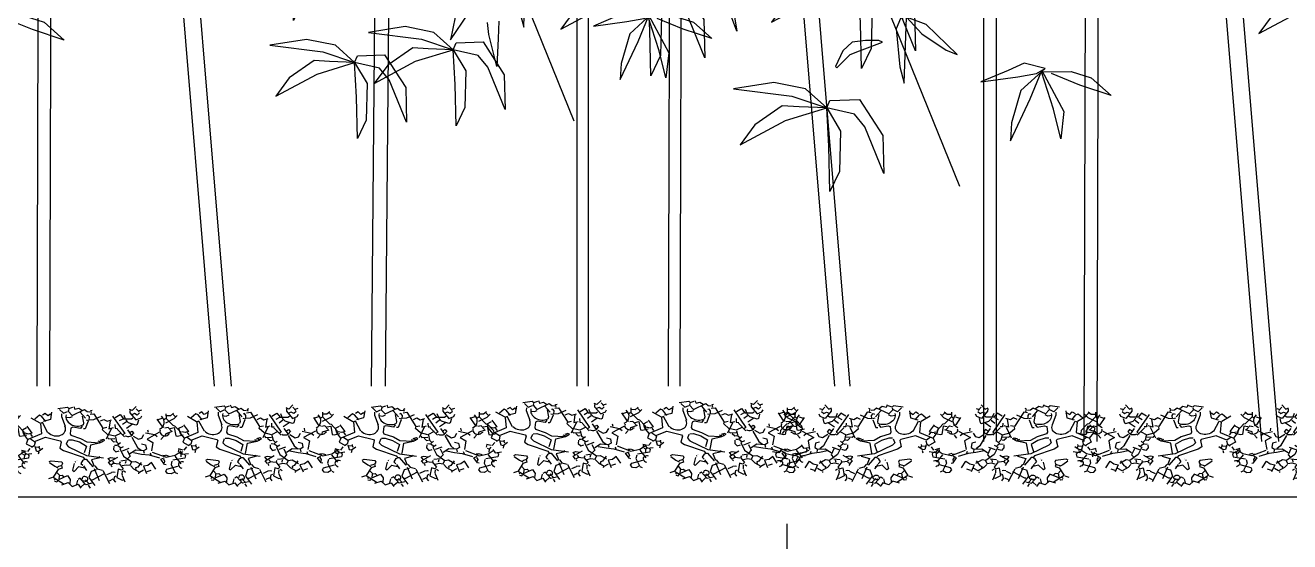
# Model space of a CAD drawing. Header units: millimetres. Extents: x 2 to 5882, y 1831 to 3462.
# Drawn here: x 637.24 to 642.77, y 2700.42 to 2702.68 of the extents above; entities that cross this region are included whole.
import ezdxf

# ---------------------------------------------------------------- set-up
doc = ezdxf.new("R2010")
doc.units = ezdxf.units.MM
doc.linetypes.add('DASHDOT', pattern=[25.4, 12.7, -6.35, 0, -6.35])
doc.linetypes.add('HIDDEN', pattern=[9.525, 6.35, -3.175])
doc.layers.add('2', color=2, linetype='HIDDEN')
doc.layers.add('绿化', color=3, linetype='Continuous')

# ---------------------------------------------------------------- blocks, each defined once
blk = doc.blocks.new('A$C3DF60D46')
at = {"color": 3}
for p, q in [((732.3667, 829.733351), (711.20005, 833.966701)), ((715.43335, 825.500001), (719.6667, 804.333351)), ((753.5334, 876.300001), (732.3667, 829.733351)), ((757.7667, 855.133351), (783.1667, 833.966701)), ((795.8667, 855.133351), (774.70005, 838.200001)), ((787.40005, 825.500001), (774.70005, 800.100001)), ((952.50005, 825.500001), (927.10005, 804.333351)), ((977.90005, 829.733351), (969.4334, 817.033351)), ((973.6667, 876.300001), (982.1334, 833.966701)), ((1007.5334, 867.833351), (977.90005, 859.366701)), ((982.1334, 833.966701), (1041.40005, 787.400001)), ((1037.1667, 846.666701), (986.3667, 791.633351)), ((1024.4667, 897.466701), (1007.5334, 867.833351)), ((1024.4667, 884.766701), (1041.40005, 872.066701)), ((1054.10005, 884.766701), (1037.1667, 846.666701)), ((287.8667, 706.966701), (313.2667, 728.133351)), ((317.50005, 736.600001), (330.20005, 715.433351)), ((321.73335, 651.933351), (397.93335, 732.366701)), ((330.20005, 715.433351), (355.60005, 732.366701)), ((355.60005, 732.366701), (381.00005, 719.666701)), ((397.93335, 732.366701), (419.10005, 719.666701)), ((444.50005, 736.600001), (452.9667, 745.066701)), ((452.9667, 715.433351), (444.50005, 736.600001)), ((605.3667, 736.600001), (719.6667, 605.366701)), ((626.53335, 728.133351), (656.1667, 766.233351)), ((656.1667, 766.233351), (685.80005, 736.600001)), ((681.5667, 732.366701), (660.40005, 706.966701)), ((681.5667, 770.466701), (698.50005, 740.833351)), ((685.80005, 736.600001), (740.83335, 753.533351)), ((728.13335, 711.200001), (702.73335, 732.366701)), ((719.6667, 804.333351), (774.70005, 753.533351)), ((753.5334, 808.566701), (736.60005, 791.633351)), ((740.83335, 753.533351), (749.30005, 766.233351)), ((774.70005, 800.100001), (753.5334, 808.566701)), ((774.70005, 753.533351), (804.3334, 783.166701)), ((791.6334, 757.766701), (791.6334, 715.433351)), ((804.3334, 783.166701), (808.5667, 804.333351)), ((918.6334, 808.566701), (965.20005, 753.533351)), ((965.20005, 753.533351), (982.1334, 749.300001)), ((1011.7667, 757.766701), (990.60005, 745.066701)), ((1007.5334, 698.500001), (1049.8667, 732.366701)), ((1041.40005, 732.366701), (1011.7667, 757.766701)), ((1028.70005, 753.533351), (1054.10005, 770.466701)), ((1041.40005, 787.400001), (1054.10005, 787.400001)), ((1054.10005, 787.400001), (1104.90005, 745.066701)), ((1054.10005, 770.466701), (1079.50005, 698.500001)), ((1104.90005, 745.066701), (1113.3667, 719.666701)), ((211.6667, 681.566701), (275.1667, 715.433351)), ((224.3667, 677.333351), (258.23335, 651.933351)), ((245.53335, 643.466701), (249.7667, 618.066701)), ((258.23335, 651.933351), (283.63335, 677.333351)), ((275.1667, 715.433351), (287.8667, 706.966701)), ((287.8667, 698.500001), (287.8667, 681.566701)), ((287.8667, 681.566701), (321.73335, 651.933351)), ((309.03335, 626.533351), (325.9667, 643.466701)), ((372.53335, 698.500001), (419.10005, 656.166701)), ((393.70005, 668.866701), (414.8667, 609.600001)), ((419.10005, 719.666701), (440.2667, 723.900001)), ((431.80005, 690.033351), (423.33335, 681.566701)), ((427.5667, 643.466701), (444.50005, 643.466701)), ((444.50005, 677.333351), (431.80005, 690.033351)), ((444.50005, 702.733351), (469.90005, 715.433351)), ((448.73335, 647.700001), (444.50005, 677.333351)), ((478.3667, 660.400001), (448.73335, 647.700001)), ((469.90005, 715.433351), (558.80005, 605.366701)), ((524.93335, 706.966701), (478.3667, 660.400001)), ((529.1667, 664.633351), (550.33335, 685.800001)), ((550.33335, 685.800001), (575.73335, 677.333351)), ((575.73335, 677.333351), (605.3667, 698.500001)), ((596.90005, 685.800001), (601.13335, 613.833351)), ((635.00005, 664.633351), (643.4667, 630.766701)), ((711.20005, 715.433351), (690.03335, 681.566701)), ((757.7667, 706.966701), (723.90005, 656.166701)), ((783.1667, 706.966701), (728.13335, 711.200001)), ((732.3667, 643.466701), (770.4667, 601.133351)), ((753.5334, 626.533351), (766.2334, 643.466701)), ((766.2334, 643.466701), (783.1667, 626.533351)), ((791.6334, 715.433351), (783.1667, 706.966701)), ((846.6667, 601.133351), (855.1334, 639.233351)), ((931.3334, 660.400001), (863.60005, 656.166701)), ((872.0667, 690.033351), (880.5334, 668.866701)), ((956.7334, 690.033351), (884.7667, 605.366701)), ((952.50005, 647.700001), (931.3334, 660.400001)), ((994.8334, 664.633351), (982.1334, 630.766701)), ((1007.5334, 681.566701), (1007.5334, 698.500001)), ((1032.9334, 698.500001), (1032.9334, 706.966701)), ((1079.50005, 698.500001), (1092.20005, 698.500001)), ((1092.20005, 698.500001), (1130.30005, 723.900001)), ((93.13335, 579.966701), (67.73335, 533.400001)), ((110.0667, 575.733351), (93.13335, 579.966701)), ((148.1667, 537.633351), (110.0667, 575.733351)), ((131.23335, 609.600001), (114.3, 588.433351)), ((152.4, 592.666701), (131.23335, 609.600001)), ((177.8, 567.266701), (131.23335, 533.400001)), ((169.33335, 613.833351), (152.4, 592.666701)), ((177.8, 605.366701), (169.33335, 613.833351)), ((173.5667, 635.000001), (177.8, 567.266701)), ((249.7667, 618.066701), (292.10005, 537.633351)), ((279.40005, 622.300001), (309.03335, 626.533351)), ((347.13335, 546.100001), (334.43335, 533.400001)), ((402.1667, 550.333351), (347.13335, 546.100001)), ((410.63335, 575.733351), (402.1667, 550.333351)), ((414.8667, 609.600001), (414.8667, 588.433351)), ((436.03335, 558.800001), (423.33335, 554.566701)), ((444.50005, 635.000001), (436.03335, 558.800001)), ((558.80005, 605.366701), (584.20005, 622.300001)), ((558.80005, 588.433351), (558.80005, 601.133351)), ((601.13335, 558.800001), (558.80005, 588.433351)), ((601.13335, 613.833351), (630.7667, 635.000001)), ((618.0667, 618.066701), (601.13335, 512.233351)), ((656.1667, 558.800001), (601.13335, 558.800001)), ((643.4667, 630.766701), (660.40005, 635.000001)), ((694.2667, 601.133351), (656.1667, 558.800001)), ((723.90005, 575.733351), (660.40005, 626.533351)), ((660.40005, 554.566701), (677.33335, 512.233351)), ((719.6667, 605.366701), (706.9667, 588.433351)), ((774.70005, 588.433351), (833.9667, 508.000001)), ((783.1667, 601.133351), (825.50005, 584.200001)), ((825.50005, 584.200001), (846.6667, 601.133351)), ((855.1334, 550.333351), (884.7667, 550.333351)), ((884.7667, 605.366701), (931.3334, 588.433351)), ((884.7667, 550.333351), (897.4667, 512.233351)), ((931.3334, 588.433351), (935.5667, 508.000001)), ((1109.1334, 520.700001), (1138.7667, 563.033351)), ((1134.5334, 571.500001), (1155.70005, 546.100001)), ((1155.70005, 546.100001), (1198.0334, 567.266701)), ((1172.6334, 550.333351), (1181.10005, 541.866701)), ((38.1, 537.633351), (110.0667, 512.233351)), ((127, 520.700001), (114.3, 508.000001)), ((114.3, 508.000001), (139.7, 414.866651)), ((182.03335, 440.266701), (127, 520.700001)), ((334.43335, 533.400001), (338.6667, 482.600001)), ((338.6667, 482.600001), (347.13335, 469.900001)), ((347.13335, 469.900001), (419.10005, 461.433351)), ((419.10005, 461.433351), (469.90005, 444.500001)), ((469.90005, 444.500001), (558.80005, 465.666701)), ((503.7667, 427.566701), (567.2667, 469.900001)), ((546.10005, 478.366701), (563.03335, 478.366701)), ((563.03335, 478.366701), (554.5667, 469.900001)), ((579.9667, 503.766701), (558.80005, 486.833351)), ((567.2667, 469.900001), (592.6667, 499.533351)), ((567.2667, 495.300001), (584.20005, 482.600001)), ((592.6667, 499.533351), (579.9667, 503.766701)), ((609.60005, 529.166701), (618.0667, 520.700001)), ((618.0667, 520.700001), (660.40005, 537.633351)), ((635.00005, 520.700001), (656.1667, 503.766701)), ((656.1667, 503.766701), (668.8667, 512.233351)), ((664.63335, 465.666701), (668.8667, 436.033351)), ((685.80005, 478.366701), (668.8667, 474.133351)), ((677.33335, 512.233351), (694.2667, 499.533351)), ((706.9667, 512.233351), (690.03335, 482.600001)), ((690.03335, 482.600001), (715.43335, 469.900001)), ((732.3667, 482.600001), (711.20005, 457.200001)), ((711.20005, 457.200001), (749.30005, 397.933351)), ((774.70005, 478.366701), (732.3667, 440.266701)), ((766.2334, 457.200001), (795.8667, 410.633351)), ((825.50005, 478.366701), (791.6334, 431.800001)), ((812.80005, 452.966701), (872.0667, 457.200001)), ((880.5334, 491.066701), (825.50005, 478.366701)), ((833.9667, 508.000001), (863.60005, 491.066701)), ((863.60005, 491.066701), (855.1334, 486.833351)), ((872.0667, 457.200001), (927.10005, 465.666701)), ((897.4667, 512.233351), (880.5334, 491.066701)), ((880.5334, 491.066701), (889.00005, 469.900001)), ((927.10005, 465.666701), (1003.30005, 461.433351)), ((931.3334, 486.833351), (939.80005, 469.900001)), ((944.0334, 499.533351), (1049.8667, 482.600001)), ((1016.00005, 452.966701), (1037.1667, 474.133351)), ((1041.40005, 495.300001), (1024.4667, 491.066701)), ((1032.9334, 461.433351), (1045.6334, 444.500001)), ((1041.40005, 503.766701), (1066.80005, 499.533351)), ((1049.8667, 482.600001), (1109.1334, 520.700001)), ((1096.4334, 461.433351), (1096.4334, 427.566701)), ((1181.10005, 516.466701), (1100.6667, 469.900001)), ((1109.1334, 512.233351), (1164.1667, 457.200001)), ((1181.10005, 541.866701), (1181.10005, 516.466701)), ((0, 410.633351), (25.4, 440.266701)), ((16.93335, 372.533351), (0, 410.633351)), ((55.03335, 334.433351), (16.93335, 372.533351)), ((25.4, 452.966701), (71.9667, 402.166651)), ((50.8, 385.233351), (25.4, 385.233351)), ((71.9667, 402.166651), (50.8, 385.233351)), ((139.7, 414.866651), (55.03335, 334.433351)), ((63.5, 389.466651), (80.43335, 372.533351)), ((105.83335, 330.200001), (173.5667, 393.700001)), ((173.5667, 393.700001), (283.63335, 393.700001)), ((283.63335, 393.700001), (292.10005, 385.233351)), ((292.10005, 385.233351), (292.10005, 325.966651)), ((334.43335, 414.866651), (330.20005, 376.766651)), ((330.20005, 376.766651), (351.3667, 359.833351)), ((338.6667, 423.333351), (364.0667, 431.800001)), ((364.0667, 431.800001), (419.10005, 427.566701)), ((419.10005, 427.566701), (474.13335, 406.400001)), ((474.13335, 406.400001), (469.90005, 338.666651)), ((508.00005, 330.200001), (503.7667, 427.566701)), ((656.1667, 309.033351), (711.20005, 376.766651)), ((668.8667, 436.033351), (690.03335, 419.100001)), ((690.03335, 419.100001), (711.20005, 436.033351)), ((783.1667, 368.300001), (740.83335, 347.133351)), ((749.30005, 397.933351), (817.0334, 364.066651)), ((795.8667, 410.633351), (783.1667, 381.000001)), ((817.0334, 364.066651), (842.4334, 376.766651)), ((842.4334, 376.766651), (893.2334, 359.833351)), ((884.7667, 381.000001), (867.8334, 330.200001)), ((935.5667, 368.300001), (905.9334, 351.366651)), ((956.7334, 402.166651), (935.5667, 368.300001)), ((999.0667, 351.366651), (956.7334, 402.166651)), ((1049.8667, 414.866651), (1016.00005, 452.966701)), ((1045.6334, 444.500001), (1045.6334, 427.566701)), ((1062.5667, 414.866651), (1049.8667, 414.866651)), ((1071.0334, 355.600001), (1075.2667, 376.766651)), ((1075.2667, 376.766651), (1147.2334, 427.566701)), ((1096.4334, 427.566701), (1134.5334, 368.300001)), ((1134.5334, 368.300001), (1113.3667, 342.900001)), ((1138.7667, 364.066651), (1155.70005, 359.833351)), ((55.03335, 334.433351), (50.8, 292.100001)), ((50.8, 292.100001), (93.13335, 279.400001)), ((71.9667, 347.133351), (105.83335, 330.200001)), ((110.0667, 292.100001), (93.13335, 270.933351)), ((110.0667, 325.966651), (110.0667, 292.100001)), ((114.3, 287.866651), (131.23335, 249.766651)), ((143.93335, 287.866651), (122.7667, 279.400001)), ((148.1667, 287.866651), (148.1667, 300.566651)), ((148.1667, 249.766651), (173.5667, 287.866651)), ((156.63335, 275.166651), (148.1667, 287.866651)), ((292.10005, 325.966651), (321.73335, 313.266651)), ((321.73335, 313.266651), (469.90005, 296.333351)), ((351.3667, 359.833351), (491.0667, 321.733351)), ((469.90005, 296.333351), (482.60005, 283.633351)), ((474.13335, 270.933351), (482.60005, 279.400001)), ((482.60005, 283.633351), (495.30005, 287.866651)), ((491.0667, 321.733351), (613.83335, 338.666651)), ((495.30005, 287.866651), (554.5667, 232.833351)), ((588.43335, 330.200001), (533.40005, 292.100001)), ((533.40005, 292.100001), (563.03335, 241.300001)), ((579.9667, 338.666651), (588.43335, 330.200001)), ((647.70005, 342.900001), (664.63335, 355.600001)), ((668.8667, 321.733351), (647.70005, 342.900001)), ((677.33335, 287.866651), (656.1667, 309.033351)), ((664.63335, 355.600001), (694.2667, 359.833351)), ((694.2667, 309.033351), (677.33335, 287.866651)), ((681.5667, 325.966651), (694.2667, 313.266651)), ((681.5667, 283.633351), (690.03335, 275.166651)), ((694.2667, 313.266651), (728.13335, 317.500001)), ((736.60005, 338.666651), (732.3667, 321.733351)), ((732.3667, 321.733351), (770.4667, 283.633351)), ((757.7667, 309.033351), (783.1667, 325.966651)), ((770.4667, 283.633351), (762.00005, 266.700001)), ((774.70005, 355.600001), (774.70005, 334.433351)), ((783.1667, 325.966651), (812.80005, 330.200001)), ((812.80005, 330.200001), (817.0334, 359.833351)), ((817.0334, 325.966651), (842.4334, 304.800001)), ((842.4334, 304.800001), (889.00005, 287.866651)), ((867.8334, 330.200001), (855.1334, 317.500001)), ((855.1334, 317.500001), (859.3667, 304.800001)), ((884.7667, 279.400001), (884.7667, 270.933351)), ((889.00005, 287.866651), (914.40005, 317.500001)), ((905.9334, 351.366651), (939.80005, 292.100001)), ((965.20005, 330.200001), (939.80005, 309.033351)), ((1087.9667, 338.666651), (1071.0334, 355.600001)), ((1113.3667, 342.900001), (1087.9667, 338.666651)), ((29.63335, 224.366651), (63.5, 224.366651)), ((33.8667, 220.133351), (33.8667, 194.733351)), ((42.33335, 190.500001), (55.03335, 186.266651)), ((59.2667, 186.266651), (67.73335, 207.433351)), ((63.5, 156.633351), (59.2667, 186.266651)), ((84.6667, 258.233351), (71.9667, 224.366651)), ((131.23335, 249.766651), (148.1667, 249.766651)), ((152.4, 245.533351), (152.4, 224.366651)), ((241.30005, 182.033351), (254.00005, 194.733351)), ((254.00005, 194.733351), (330.20005, 207.433351)), ((330.20005, 207.433351), (338.6667, 194.733351)), ((338.6667, 194.733351), (334.43335, 173.566651)), ((419.10005, 220.133351), (419.10005, 156.633351)), ((423.33335, 237.066651), (427.5667, 241.300001)), ((431.80005, 249.766651), (431.80005, 249.766651)), ((431.80005, 148.166651), (457.20005, 203.200001)), ((436.03335, 258.233351), (436.03335, 258.233351)), ((457.20005, 203.200001), (508.00005, 203.200001)), ((474.13335, 270.933351), (465.6667, 237.066651)), ((465.6667, 237.066651), (482.60005, 224.366651)), ((486.83335, 220.133351), (516.4667, 186.266651)), ((550.33335, 186.266651), (546.10005, 127.000001)), ((584.20005, 211.666651), (550.33335, 186.266651)), ((554.5667, 241.300001), (554.5667, 241.300001)), ((558.80005, 228.600001), (558.80005, 228.600001)), ((567.2667, 245.533351), (588.43335, 224.366651)), ((567.2667, 220.133351), (622.30005, 122.766651)), ((575.73335, 114.300001), (647.70005, 198.966651)), ((588.43335, 224.366651), (626.53335, 224.366651)), ((630.7667, 220.133351), (698.50005, 118.533351)), ((694.2667, 220.133351), (664.63335, 190.500001)), ((694.2667, 224.366651), (711.20005, 232.833351)), ((711.20005, 232.833351), (719.6667, 232.833351)), ((723.90005, 194.733351), (732.3667, 203.200001)), ((723.90005, 160.866651), (723.90005, 194.733351)), ((736.60005, 266.700001), (740.83335, 190.500001)), ((762.00005, 266.700001), (736.60005, 266.700001)), ((740.83335, 190.500001), (783.1667, 177.800001)), ((766.2334, 258.233351), (770.4667, 228.600001)), ((770.4667, 228.600001), (774.70005, 224.366651)), ((774.70005, 266.700001), (791.6334, 258.233351)), ((774.70005, 220.133351), (804.3334, 169.333351)), ((783.1667, 177.800001), (795.8667, 186.266651)), ((245.53335, 173.566651), (287.8667, 152.400001)), ((287.8667, 152.400001), (313.2667, 143.933351)), ((317.50005, 131.233351), (296.33335, 50.800001)), ((330.20005, 169.333351), (309.03335, 152.400001)), ((313.2667, 101.600001), (338.6667, 80.433351)), ((342.90005, 152.400001), (317.50005, 131.233351)), ((334.43335, 173.566651), (342.90005, 152.400001)), ((338.6667, 42.333351), (393.70005, 97.366651)), ((393.70005, 97.366651), (419.10005, 67.733351)), ((419.10005, 156.633351), (431.80005, 148.166651)), ((486.83335, 101.600001), (474.13335, 84.666651)), ((537.63335, 55.033351), (486.83335, 101.600001)), ((524.93335, 97.366651), (554.5667, 71.966651)), ((546.10005, 127.000001), (601.13335, 67.733351)), ((567.2667, 114.300001), (575.73335, 114.300001)), ((715.43335, 165.100001), (694.2667, 139.700001)), ((740.83335, 143.933351), (723.90005, 160.866651)), ((292.10005, 46.566651), (266.70005, 25.400001)), ((296.33335, 50.800001), (385.23335, 12.700001)), ((313.2667, 38.100001), (309.03335, 25.400001)), ((313.2667, 16.933351), (330.20005, 16.933351)), ((330.20005, 16.933351), (334.43335, 25.400001)), ((334.43335, 76.200001), (338.6667, 42.333351)), ((338.6667, 80.433351), (355.60005, 88.900001)), ((355.60005, 88.900001), (372.53335, 76.200001)), ((368.30005, 0.000001), (410.63335, 33.866651)), ((410.63335, 33.866651), (444.50005, 8.466651)), ((419.10005, 67.733351), (423.33335, 29.633351)), ((444.50005, 8.466651), (482.60005, 42.333351)), ((469.90005, 76.200001), (469.90005, 38.100001)), ((482.60005, 42.333351), (508.00005, 12.700001)), ((524.93335, 59.266651), (508.00005, 25.400001)), ((575.73335, 80.433351), (537.63335, 55.033351)), ((554.5667, 55.033351), (571.50005, 33.866651))]:
    blk.add_line(p, q, dxfattribs=at)
for centre, radius, start, end in [((893.2334, 778.933351), 84.66665, 316.84761, 50.906141), ((355.60005, 639.233351), 76.2, 177.137595, 319.398705), ((994.8334, 706.966701), 33.86665, 165.963757, 347.471192), ((736.60005, 626.533351), 42.33335, 255.963757, 0), ((228.60005, 499.533351), 71.96665, 231.842773, 30.963757), ((1176.8667, 448.733351), 29.63335, 81.869898, 270), ((520.70005, 105.833351), 21.16665, 243.434949, 201.801409)]:
    blk.add_arc(centre, radius, start, end, dxfattribs=at)
blk = doc.blocks.new('tree104')
at = {"color": 0}
for points in [[(-6196, 20117), (-6196, 0)], [(-6013, 20117), (-6013, 0)], [(-3877, 19705), (-2234, 0)], [(-3636, 19725), (-1992, 0)], [(-4710, 18968), (-4765, 0)], [(-4527, 18968), (-4582, 0)], [(2928, 17412), (2928, 0)], [(3094, 17412), (3094, 0)], [(5156, 17328), (6601, 0)], [(5375, 17346), (6821, 0)], [(4279, 16367), (4232, 0)], [(4445, 16367), (4398, 0)], [(141, 15880), (0, 0)], [(341, 15878), (200, 0)], [(-6531, 3631), (-8195, 7738)], [(2893, 3770), (1380, 7504)], [(-10105, 7280), (-10447, 7352), (-11039, 7208), (-11327, 6975), (-10626, 7154), (-10105, 7280), (-9872, 6831), (-9710, 5844), (-9908, 6382), (-10141, 6741), (-10105, 7280), (-9782, 7262), (-9172, 7100), (-8902, 6813), (-9369, 6993), (-9854, 7011), (-10123, 7208), (-10518, 6939), (-10913, 6454), (-11021, 6149), (-10321, 6867), (-10123, 7208)], [(-7977, 6501), (-8279, 6772), (-8731, 6862), (-9304, 6772), (-8475, 6666), (-7977, 6501), (-8369, 6516), (-8611, 6531), (-9003, 6259), (-9214, 5973), (-8565, 6320), (-7977, 6501), (-7932, 6606), (-7510, 6621), (-7178, 6109), (-7163, 5566), (-7434, 6229), (-7585, 6410), (-7977, 6501), (-7781, 6169), (-7796, 5596), (-7932, 5310), (-7947, 5958), (-7977, 6501)], [(-10978, 6401), (-11280, 6672), (-11732, 6762), (-12305, 6672), (-11476, 6567), (-10978, 6401), (-11370, 6416), (-11611, 6431), (-12004, 6160), (-12215, 5873), (-11566, 6220), (-10978, 6401), (-10933, 6506), (-10510, 6521), (-10179, 6009), (-10164, 5466), (-10435, 6129), (-10586, 6310), (-10978, 6401), (-10782, 6069), (-10797, 5496), (-10933, 5210), (-10948, 5858), (-10978, 6401)], [(-1150, 6289), (-1424, 6535), (-1835, 6618), (-2356, 6535), (-1602, 6439), (-1150, 6289), (-1506, 6302), (-1725, 6316), (-2082, 6069), (-2274, 5809), (-1684, 6124), (-1150, 6289), (-1108, 6385), (-725, 6398), (-423, 5932), (-409, 5439), (-656, 6042), (-793, 6206), (-1150, 6289), (-971, 5987), (-985, 5466), (-1108, 5206), (-1122, 5795), (-1150, 6289)], [(-7292, 6044), (-7376, 6024), (-7438, 5877), (-7386, 5334), (-7323, 5105), (-7292, 6044), (-7073, 5804), (-6728, 5575), (-6571, 5512), (-7010, 5940), (-7292, 6044)], [(2201, 5965), (2125, 5946), (2068, 5813), (2116, 5319), (2173, 5110), (2201, 5965), (2401, 5746), (2714, 5538), (2857, 5481), (2458, 5870), (2201, 5965)], [(-7687, 5709), (-7876, 5709), (-8064, 5688), (-8200, 5562), (-8305, 5342), (-8284, 5322), (-8096, 5510), (-7960, 5562), (-7635, 5688), (-7687, 5709)], [(1199, 5253), (1132, 4929), (1380, 5300)], [(1818, 5196), (1808, 4948), (1789, 4548), (1675, 5005), (1656, 5177)], [(-5318, 5314), (-5617, 5389), (-5842, 5285), (-6231, 5120), (-5707, 5195), (-5438, 5240), (-5318, 5314), (-5662, 5000), (-5797, 4537), (-5812, 4282), (-5528, 4881), (-5363, 5285), (-5049, 4701), (-5094, 4312), (-5198, 4731), (-5370, 5267), (-4944, 5270), (-4660, 5180), (-4375, 4926), (-4824, 5075), (-5228, 5240)], [(3996, 5301), (3724, 5369), (3520, 5274), (3166, 5124), (3642, 5192), (3887, 5233), (3996, 5301), (3683, 5016), (3560, 4594), (3547, 4363), (3805, 4907), (3955, 5274), (4241, 4744), (4200, 4390), (4105, 4771), (3948, 5258), (4336, 5260), (4594, 5179), (4853, 4948), (4445, 5084), (4077, 5233)], [(-8427, 4751), (-8729, 5022), (-9181, 5113), (-9755, 5022), (-8925, 4917), (-8427, 4751), (-8820, 4766), (-9061, 4781), (-9453, 4510), (-9664, 4224), (-9016, 4570), (-8427, 4751), (-8382, 4857), (-7960, 4872), (-7628, 4359), (-7613, 3817), (-7884, 4480), (-8035, 4661), (-8427, 4751), (-8231, 4420), (-8246, 3847), (-8382, 3560), (-8397, 4208), (-8427, 4751)], [(1169, 4789), (895, 5036), (484, 5118), (-37, 5036), (717, 4940), (1169, 4789), (813, 4803), (593, 4816), (237, 4570), (45, 4309), (634, 4625), (1169, 4789), (1210, 4885), (1594, 4899), (1896, 4433), (1909, 3939), (1663, 4542), (1526, 4707), (1169, 4789), (1347, 4488), (1334, 3967), (1210, 3706), (1197, 4296), (1169, 4789)], [(-235, 4607), (-509, 4854), (-921, 4936), (-1442, 4854), (-688, 4758), (-235, 4607), (-592, 4621), (-811, 4635), (-1167, 4388), (-1359, 4128), (-770, 4443), (-235, 4607), (-194, 4703), (190, 4717), (492, 4251), (505, 3758), (258, 4361), (121, 4525), (-235, 4607), (-57, 4306), (-71, 3785), (-194, 3525), (-208, 4114), (-235, 4607)]]:
    blk.add_lwpolyline(points, dxfattribs=at)

msp = doc.modelspace()

# ---------------------------------------------------------------- linework, layer by layer
at = {"layer": '2', "linetype": 'DASHDOT', "ltscale": 0.4}
msp.add_line((640.57536, 2685.15686), (640.57536, 2733.11278), dxfattribs=at)
at = {"layer": '绿化'}
msp.add_line((626.59814, 2700.61511), (654.55259, 2700.61511), dxfattribs=at)

# ---------------------------------------------------------------- block references
at = {"color": 74, "xscale": 0.0003072000004067377, "yscale": 0.0003071999999519903, "zscale": 0.0003072000000000001}
for p in [(638.75395, 2701.09873), (643.33702, 2700.85591)]:
    msp.add_blockref('tree104', p, dxfattribs=at)
at = {"color": 7, "linetype": 'Continuous', "extrusion": (0, 0, -1), "yscale": 0.0004687500186264515, "zscale": -0.000609375}
for p, xscale, rotation in [((-639.21574, 2700.74757), -0.0006093749781889978, 13.86523215655544), ((-639.90046, 2700.74757), -0.0006093749781889978, 13.86523215655544), ((-636.49693, 2700.72116), -0.0006093749781889978, 13.86523215655544), ((-637.18165, 2700.72116), -0.0006093749781889978, 13.86523215655544), ((-637.86691, 2700.72765), -0.0006093749781889978, 13.86523215655544), ((-638.55163, 2700.72765), -0.0006093749781889978, 13.86523215655544), ((-641.28349, 2700.72765), 0.0006093749781889977, 346.1347678434445), ((-641.96821, 2700.72765), 0.0006093749781889977, 346.1347678434445), ((-642.59909, 2700.72765), 0.0006093749781889977, 346.1347678434445), ((-643.28381, 2700.72765), 0.0006093749781889977, 346.1347678434445)]:
    msp.add_blockref('A$C3DF60D46', p, dxfattribs=dict(at, xscale=xscale, rotation=rotation))

doc.saveas('drawing.dxf')
